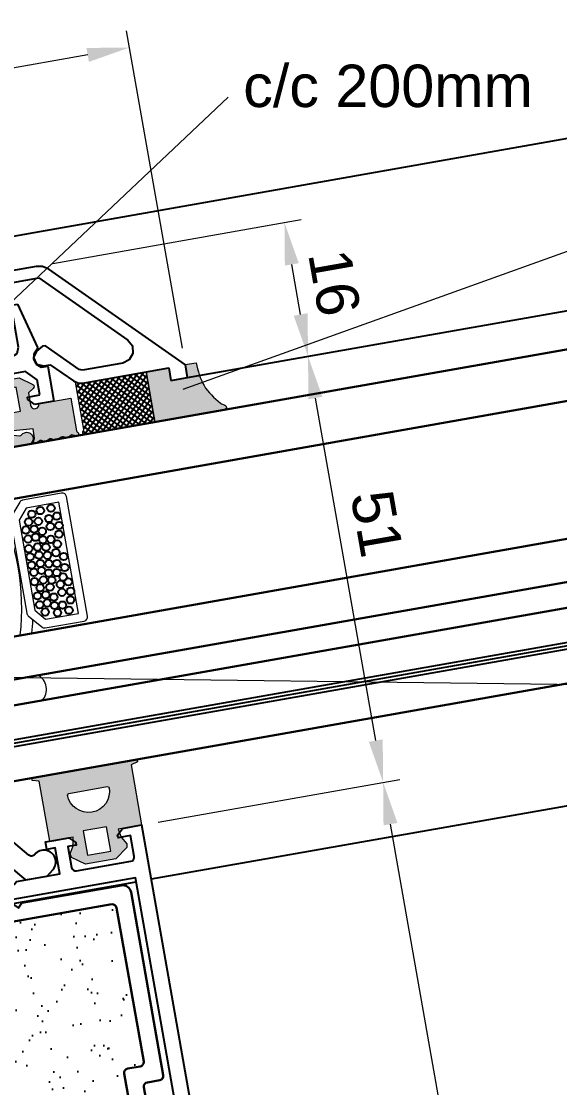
# Model space of a CAD drawing. Header units: millimetres. Extents: x 22319 to 27873, y 35287 to 39437.
# Drawn here: x 23047.4 to 23110.9, y 38962.3 to 39088 of the extents above; entities that cross this region are included whole.
import ezdxf

# ---------------------------------------------------------------- set-up
doc = ezdxf.new("R2010")
doc.units = ezdxf.units.MM
doc.header["$LTSCALE"] = 0.5
doc.linetypes.add('ACDINTGB', pattern=[9, 4, -1, 1, -1, 1, -1])
for name, color, linetype in [('1', 1, 'Continuous'), ('10', 2, 'Continuous'), ('PROFILE_PO', 2, 'Continuous'), ('S_GASKET_HATCH', 252, 'Continuous')]:
    doc.layers.add(name, color=color, linetype=linetype)
for name, color, linetype, lineweight in [('AM_0', 7, 'Continuous', 30), ('AM_4', 3, 'Continuous', 25), ('AM_5', 3, 'Continuous', 18), ('AM_6', 2, 'Continuous', 20), ('AM_8', 1, 'Continuous', 25), ('GASKET', 1, 'Continuous', 20), ('PROFILE_X2', 2, 'ACDINTGB', 9), ('S_GASKET', 7, 'Continuous', 9), ('S_SILICON', 7, 'Continuous', 9)]:
    doc.layers.add(name, color=color, linetype=linetype, lineweight=lineweight)
doc.styles.add('Border', font='ARIAL.TTF')
doc.styles.get("Standard").update_dxf_attribs({"font": 'ARIAL.TTF'})
doc.dimstyles.new('SBS_DIN$0', dxfattribs={"dimscale": 2, "dimtxt": 2.5, "dimasz": 2.5, "dimexe": 1, "dimexo": 1, "dimgap": 1, "dimtad": 1, "dimrnd": 0.5, "dimdsep": 46, "dimtxsty": 'Standard', "dimcen": 0, "dimclrd": 256, "dimclre": 256, "dimclrt": 2, "dimadec": 0, "dimazin": 2, "dimtp": 0.1, "dimtm": 0.1, "dimtfac": 0.71, "dimtofl": 0, "dimtmove": 0, "dimatfit": 3, "dimfxl": 0, "dimlwd": -1, "dimlwe": -1, "dimarcsym": 0})

# ---------------------------------------------------------------- blocks, each defined once
blk = doc.blocks.new('*D438')
at = {"layer": 'AM_5'}
for p, q in [((23063.59138666328, 38993.6217483781), (23092.07314227326, 38998.64385035009)), ((23104.95044595777, 38914.09549111221), (23090.97176765557, 38993.3725152297)), ((23077.82933511263, 38904.23617446399), (23107.78830235213, 38909.51874870248))]:
    blk.add_line(p, q, dxfattribs=at)
for points in [[(23091.79244078308, 38993.51722204442), (23090.15109452806, 38993.22780841497), (23090.10352676723, 38998.29655399475)], [(23105.77111908528, 38914.24019792693), (23104.12977283026, 38913.95078429749), (23105.8186868461, 38909.17145234715)]]:
    blk.add_solid(points, dxfattribs=at)
at = {"layer": 'Defpoints', "color": 0}
for p in [(23090.10352676723, 38998.29655399475), (23061.62177115726, 38993.27445202276), (23075.8597196066, 38903.88887810866)]:
    blk.add_point(p, dxfattribs=at)
at = {"layer": 'AM_5', "color": 2, "insert": (23102.44480349662, 38954.5245998707), "char_height": 5, "attachment_point": 5, "rotation": 280.000000000006}
blk.add_mtext('90.5', dxfattribs=at)
blk = doc.blocks.new('*D439')
at = {"layer": 'AM_5'}
for p, q in [((23066.4376676865, 39049.46439821974), (23059.83954648545, 39086.88420303091)), ((23055.26280407572, 39084.04634663655), (22999.62115913687, 39074.23522338283)), ((22998.69051890786, 39050.71929397852), (22994.34982401648, 39075.33659800052))]:
    blk.add_line(p, q, dxfattribs=at)
for points in [[(23055.11809726099, 39084.86701976407), (23055.40751089044, 39083.22567350904), (23060.18684284078, 39084.91458752489)], [(22999.47645232215, 39075.05589651034), (22999.7658659516, 39073.41455025531), (22994.69712037181, 39073.3669824945)]]:
    blk.add_solid(points, dxfattribs=at)
at = {"layer": 'Defpoints', "color": 0}
for p in [(22994.69712037181, 39073.3669824945), (22999.0378152632, 39048.7496784725), (23066.78496404184, 39047.49478271372)]:
    blk.add_point(p, dxfattribs=at)
at = {"layer": 'AM_5', "color": 2, "insert": (23026.65138490654, 39083.62448169966), "char_height": 5, "attachment_point": 5, "rotation": 10.000000000005151}
blk.add_mtext('66.5', dxfattribs=at)
blk = doc.blocks.new('*D440')
at = {"layer": 'AM_5'}
for p, q in [((23051.14112426618, 39059.46003755174), (23080.43871037567, 39064.62599245248)), ((23080.37922314237, 39053.44582035091), (23079.33733575798, 39059.35465733209)), ((23069.01505013275, 39046.36487697644), (23083.21707953673, 39048.86907794118))]:
    blk.add_line(p, q, dxfattribs=at)
for points in [[(23080.15800888549, 39059.49936414681), (23078.51666263047, 39059.20995051736), (23078.46909486964, 39064.27869609714)], [(23081.19989626988, 39053.59052716563), (23079.55855001486, 39053.30111353618), (23081.2474640307, 39048.52178158584)]]:
    blk.add_solid(points, dxfattribs=at)
at = {"layer": 'Defpoints', "color": 0}
for p in [(23078.46909486964, 39064.27869609714), (23049.17150876016, 39059.1127411964), (23067.04543462672, 39046.0175806211)]:
    blk.add_point(p, dxfattribs=at)
at = {"layer": 'AM_5', "color": 2, "insert": (23084.34197614013, 39057.19083554125), "char_height": 5, "attachment_point": 5, "rotation": 280.000000000006}
blk.add_mtext('16', dxfattribs=at)
blk = doc.blocks.new('*D441')
at = {"layer": 'AM_5'}
for p, q in [((23069.01505580827, 39046.36484478897), (23083.21708521225, 39048.86904575371)), ((23089.23528587891, 39003.22059275982), (23082.11571059456, 39043.59771063331)), ((23063.59138666328, 38993.6217483781), (23092.07314227327, 38998.64385035009))]:
    blk.add_line(p, q, dxfattribs=at)
for points in [[(23082.93638372207, 39043.74241744803), (23081.29503746705, 39043.45300381858), (23081.24746970622, 39048.52174939837)], [(23090.05595900641, 39003.36529957454), (23088.4146127514, 39003.07588594509), (23090.10352676724, 38998.29655399475)]]:
    blk.add_solid(points, dxfattribs=at)
at = {"layer": 'Defpoints', "color": 0}
for p in [(23081.24746970622, 39048.52174939837), (23067.04544030224, 39046.01754843364), (23061.62177115726, 38993.27445202276)]:
    blk.add_point(p, dxfattribs=at)
at = {"layer": 'AM_5', "color": 2, "insert": (23089.34765694987, 39028.80220897018), "char_height": 5, "attachment_point": 5, "rotation": 280.000000000006}
blk.add_mtext('51', dxfattribs=at)
blk = doc.blocks.new('52P03__63')
at = {"layer": '10', "color": 7, "linetype": 'Continuous'}
for p, q in [((248.3500617277524, 412.8029946412893), (248.2036157277523, 412.4494486412894)), ((248.2036157277523, 412.4494486412894), (248.2036157277523, 411.9494486412894)), ((248.7036157277523, 412.9494486412894), (248.3500617277524, 412.8029946412893)), ((249.0571697277524, 412.8029946412893), (248.7036157277523, 412.9494486412894)), ((249.2036157277523, 412.4494486412894), (249.0571697277524, 412.8029946412893)), ((249.2036157277523, 411.4494486412894), (249.2036157277523, 412.4494486412894)), ((252.3500617277524, 412.8029946412893), (252.2036157277523, 412.4494486412894)), ((252.2036157277523, 412.4494486412894), (252.2036157277523, 411.4494486412894)), ((252.7036157277523, 412.9494486412894), (252.3500617277524, 412.8029946412893)), ((253.0571697277524, 412.8029946412893), (252.7036157277523, 412.9494486412894)), ((253.2036157277523, 412.4494486412894), (253.0571697277524, 412.8029946412893)), ((253.2036157277523, 411.9494486412894), (253.2036157277523, 412.4494486412894)), ((248.2036157277523, 411.9494486412894), (245.7036157277523, 411.9494486412894)), ((245.7036157277523, 411.9494486412894), (245.7036157277523, 407.4494486412894)), ((248.9107237277524, 410.7423566412894), (249.2036157277523, 411.4494486412894)), ((252.2036157277523, 411.4494486412894), (252.4965077277524, 410.7423566412894)), ((255.7036157277523, 411.9494486412894), (253.2036157277523, 411.9494486412894)), ((255.7036157277523, 407.4494486412894), (255.7036157277523, 411.9494486412894)), ((247.7036157277523, 407.4494486412894), (247.7036157277523, 410.4494486412894)), ((247.7036157277523, 410.4494486412894), (248.2036157277523, 410.4494486412894)), ((248.2036157277523, 410.4494486412894), (248.9107237277524, 410.7423566412894)), ((252.4965077277524, 410.7423566412894), (253.2036157277523, 410.4494486412894)), ((253.2036157277523, 410.4494486412894), (253.7036157277523, 410.4494486412894)), ((253.7036157277523, 410.4494486412894), (253.7036157277523, 407.4494486412894)), ((226.2036117277523, 407.4494486412894), (226.2036117277523, 403.2494666412894)), ((228.5036107277523, 407.4494486412894), (226.2036117277523, 407.4494486412894)), ((229.2036117277523, 406.7494666412894), (228.5036107277523, 407.4494486412894)), ((234.9036127277524, 407.4494486412894), (234.2036157277523, 406.7494666412894)), ((245.7036157277523, 407.4494486412894), (234.9036127277524, 407.4494486412894)), ((253.7036157277523, 407.4494486412894), (247.7036157277523, 407.4494486412894)), ((266.5036107277524, 407.4494486412894), (255.7036157277523, 407.4494486412894)), ((267.2036157277524, 406.7494666412894), (266.5036107277524, 407.4494486412894)), ((272.9036127277524, 407.4494486412894), (272.2036157277524, 406.7494666412894)), ((275.2036157277524, 407.4494486412894), (272.9036127277524, 407.4494486412894)), ((275.2036157277524, 403.2494666412894), (275.2036157277524, 407.4494486412894)), ((227.7036117277523, 404.6494606412894), (227.7036117277523, 406.4494486412894)), ((227.7036117277523, 406.4494486412894), (229.2036117277523, 406.4494486412894)), ((229.2036117277523, 406.4494486412894), (229.2036117277523, 406.7494666412894)), ((234.2036157277523, 406.7494666412894), (234.2036157277523, 406.4494486412894)), ((234.2036157277523, 406.4494486412894), (235.7036157277523, 406.4494486412894)), ((235.7036157277523, 406.4494486412894), (235.7036157277523, 403.4494486412894)), ((265.7036157277524, 403.4494486412894), (265.7036157277524, 406.4494486412894)), ((265.7036157277524, 406.4494486412894), (267.2036157277524, 406.4494486412894)), ((267.2036157277524, 406.4494486412894), (267.2036157277524, 406.7494666412894)), ((272.2036157277524, 406.7494666412894), (272.2036157277524, 406.4494486412894)), ((272.2036157277524, 406.4494486412894), (273.7036157277524, 406.4494486412894)), ((273.7036157277524, 406.4494486412894), (273.7036157277524, 404.6494606412894)), ((237.7036157277523, 403.9494486412894), (237.7036157277523, 404.9494486412894)), ((237.7036157277523, 404.9494486412894), (250.4036127277524, 404.9494486412894)), ((250.4036127277524, 404.9494486412894), (250.7036157277523, 405.2494666412894)), ((250.7036157277523, 405.2494666412894), (251.0036107277523, 404.9494486412894)), ((251.0036107277523, 404.9494486412894), (263.7036157277524, 404.9494486412894)), ((263.7036157277524, 404.9494486412894), (263.7036157277524, 403.9494486412894)), ((228.9036127277524, 403.4494486412894), (227.7036117277523, 404.6494606412894)), ((237.3686777277524, 402.6994486412894), (237.7036157277523, 403.9494486412894)), ((263.7036157277524, 403.9494486412894), (264.0385537277523, 402.6994486412894)), ((273.7036157277524, 404.6494606412894), (272.5036107277524, 403.4494486412894)), ((226.2036117277523, 403.2494666412894), (226.9831947277523, 403.2494666412894)), ((226.9831947277523, 403.2494666412894), (227.5074797277524, 402.8069316412894)), ((227.5074797277524, 402.8069316412894), (227.7036117277523, 402.1494606412894)), ((235.7036157277523, 403.4494486412894), (228.9036127277524, 403.4494486412894)), ((236.4536157277523, 401.7843786412894), (237.3686777277524, 402.6994486412894)), ((264.0385537277523, 402.6994486412894), (264.9536157277524, 401.7843786412894)), ((272.5036107277524, 403.4494486412894), (265.7036157277524, 403.4494486412894)), ((273.7036157277524, 402.1494606412894), (273.8997447277524, 402.8069316412894)), ((273.8997447277524, 402.8069316412894), (274.4240287277524, 403.2494666412894)), ((274.4240287277524, 403.2494666412894), (275.2036157277524, 403.2494666412894)), ((227.0888967277523, 401.0943456412894), (227.0036107277523, 400.9305276412894)), ((227.1919047277523, 401.1664896412894), (227.0888967277523, 401.0943456412894)), ((227.5680257277523, 401.5953536412894), (227.1919047277523, 401.1664896412894)), ((227.7036117277523, 402.1494606412894), (227.5680257277523, 401.5953536412894)), ((229.2036117277523, 400.4494486412894), (229.4965047277523, 401.1565406412894)), ((229.4965047277523, 401.1565406412894), (230.2036117277523, 401.4494486412894)), ((230.2036117277523, 401.4494486412894), (235.2036157277523, 401.4494486412894)), ((235.2036157277523, 401.4494486412894), (236.4536157277523, 401.7843786412894)), ((264.9536157277524, 401.7843786412894), (266.2036157277524, 401.4494486412894)), ((266.2036157277524, 401.4494486412894), (271.2036157277524, 401.4494486412894)), ((271.2036157277524, 401.4494486412894), (271.9107237277524, 401.1565406412894)), ((271.9107237277524, 401.1565406412894), (272.2036157277524, 400.4494486412894)), ((273.8391977277524, 401.5953536412894), (273.7036157277524, 402.1494606412894)), ((274.2153187277523, 401.1664586412894), (273.8391977277524, 401.5953536412894)), ((274.3183317277523, 401.0943456412894), (274.2153187277523, 401.1664586412894)), ((274.4036127277524, 400.9305276412894), (274.3183317277523, 401.0943456412894)), ((227.0036107277523, 400.9305276412894), (227.0104277277524, 400.8787696412894)), ((227.0104277277524, 400.8787696412894), (228.4652007277524, 395.4494486412894)), ((229.2036117277523, 395.4494486412894), (229.2036117277523, 400.4494486412894)), ((272.2036157277524, 400.4494486412894), (272.2036157277524, 395.4494486412894)), ((272.9420267277524, 395.4494486412894), (274.3967997277524, 400.8787396412894)), ((274.3967997277524, 400.8787396412894), (274.4036127277524, 400.9305276412894)), ((228.4652007277524, 395.4494486412894), (229.2036117277523, 395.4494486412894)), ((272.2036157277524, 395.4494486412894), (272.9420267277524, 395.4494486412894))]:
    blk.add_line(p, q, dxfattribs=at)
blk = doc.blocks.new('Glass 6-16-Contraflam Lite 44.2')
at = {"layer": 'AM_0'}
for points in [[(84.25505423948198, 32.80004999999801), (0, 32.80004999999801), (0, 38.80004999999801), (84.25505423948198, 38.80004999999801)], [(84.25505423948198, 11.79995000000054), (0, 11.79995000000054), (0, 16.79995000000054), (84.25505423948198, 16.79995000000054)], [(84.25505423948198, 0), (0, 0), (0, 8.799950000000536), (84.25505423948198, 8.799950000000536)]]:
    blk.add_lwpolyline(points, dxfattribs=at)
at = {"layer": 'AM_8'}
for p, q in [((0, 4.799950000000536), (84.25505423948198, 4.799950000000536)), ((0, 4.39994999999908), (84.25505423948198, 4.39994999999908)), ((0, 3.999949999997625), (84.25505423948198, 3.999949999997625))]:
    blk.add_line(p, q, dxfattribs=at)
for centre in [(8.076184905392438, 29.78277766164683), (8.60768384788389, 30.62921253328386), (9.669370896248438, 30.86891733977245), (10.49909698517513, 29.764212863789), (10.95919309370947, 30.92906579800911), (11.47172377716197, 29.89243401171552), (7.59710336507851, 28.90487125205982), (8.580845816348301, 28.8449804709453), (9.224985828066565, 29.65810423784569), (10.51461893726082, 28.80865435733722), (11.5373853452511, 28.75329869052075), (7.667736545947264, 27.81888430726394), (8.580169273471256, 27.87133151430317), (9.37454009346402, 27.42307707200234), (9.472730572582805, 28.4201683947249), (10.30945030379371, 27.31479713025328), (11.34850541424021, 27.74814522330416), (7.542068813399965, 26.68008906635805), (8.602940010037855, 26.69652155687072), (9.578958496669657, 26.49944619029702), (10.95919309370947, 26.63664327849983), (7.542068813399965, 25.71426759698079), (7.542068813399965, 24.71347478454118), (8.602940010037855, 25.73070008749346), (8.602940010037855, 24.72990727505385), (9.578958496669657, 25.53362472091976), (10.6255153174061, 25.67082180912257), (11.43352744146978, 25.05616419453872), (7.667736545947264, 23.83686238488735), (8.580169273471256, 23.88930959192658), (9.578958496669657, 24.53283190848015), (10.51984677458677, 24.38913014449645), (11.34850541424021, 23.7661233009203), (7.542068813399965, 22.73145286216459), (8.602940010037855, 22.74788535267726), (9.37454009346402, 23.44105514962575), (9.578958496669657, 22.55080998609628), (10.30945030379371, 23.33277520787669), (10.95919309370947, 22.68800707429909), (7.59710336507851, 21.03496602813539), (8.076184905392438, 21.91287243771512), (8.580845816348301, 20.97507524702087), (9.224985828066565, 21.78819901391398), (10.49909698517513, 21.89430763985729), (10.51461893726082, 20.93874913341278), (11.47172377716197, 22.02252878778381), (7.667736545947264, 19.94897908333951), (8.580169273471256, 20.00142629037146), (9.472730572582805, 20.55026317079319), (11.34850541424021, 19.87823999937245), (11.5373853452511, 20.88339346659632), (8.157827586015628, 18.99362284989911), (9.37454009346402, 19.55317184807791), (9.578958496669657, 18.66292668454844), (10.30945030379371, 19.44489190632157), (10.95919309370947, 18.71104324021871)]:
    blk.add_circle(centre, 0.4393685602240112, dxfattribs=at)
at = {"layer": 'PROFILE_X2', "linetype": 'Continuous'}
blk.add_lwpolyline([(12.5, 17.15002599999571, 0.414213562373095), (13, 17.65002599999571), (13, 31.95004400000471, 0.414213562373095), (12.5, 32.45004400000471), (7.832599418146856, 32.45004400000471, 0.2212339828140486), (7.450142336630961, 32.27211011246982), (6.117542918487743, 30.68963351970888, 0.1767798107320656), (6, 30.36756740724377), (6, 19.23250259275665, 0.1767798107320793), (6.117542918484105, 18.91043648029154), (7.450142336630961, 17.3279598875306, 0.2212339828140487), (7.832599418146856, 17.15002599999571)], format="xyb", close=True, dxfattribs=at)
blk.add_lwpolyline([(12, 18.15002599999571), (12, 31.45004400000471), (8.065218836291024, 31.45004400000471), (7, 30.18508481448953), (7, 19.41498518551089), (8.065218836294662, 18.15002599999571)], close=True, dxfattribs=at)
at = {"layer": 'S_SILICON', "linetype": 'Continuous'}
for centre, radius, start, end in [((-50.17100253149692, 24.80004999999801), 50.80481763588586, 350.9401915933207, 9.05980840667925), ((-26.50586874385408, 24.80004999999801), 28.26835861790447, 343.560548821095, 16.43945117890499), ((-25.11272946330064, 24.80004999999801), 28.26835861790447, 343.560548821095, 16.43945117890499), ((-23.71959018275084, 24.80004999999801), 28.26835861790447, 343.560548821095, 16.43945117890499), ((-22.32645090220103, 24.80004999999801), 28.26835861790447, 343.560548821095, 16.43945117890499), ((-20.93331162159302, 24.80005000000529), 28.26835861784836, 13.18916975009523, 16.43945117890499), ((-20.93331162159302, 24.80004999999801), 28.26835861784836, 343.560548821095, 346.8107813933117), ((-1.104350487039483, 10.29994999997871), 1.862683547508502, 306.3617510193578, 53.63824898047437), ((4.895649512956879, 10.29994999996416), 1.862683547508502, 306.3617510193578, 53.63824898047437)]:
    blk.add_arc(centre, radius, start, end, dxfattribs=at)
blk = doc.blocks.new('52T62')
at = {"color": 7, "linetype": 'Continuous', "flags": 128}
for points in [[(2.099985000000743, 16.10952364800323), (2.597553437350143, 16.39679491924471, 0.6556287290975692), (2.556027778293355, 16.76126095119253), (2.099985000000743, 16.90068722057913), (2.099985000000743, 17.9195236480009), (2.597553437350143, 18.20679491924238, 0.6556287290975841), (2.556027778293355, 18.57126095119747), (2.099985000000743, 18.7106872205768), (2.099985000000743, 19.72952364799858), (2.597553437350143, 20.01679491924733, 0.6556287290975841), (2.556027778293355, 20.38126095119515), (2.099985000000743, 20.52068722057447), (2.099985000000743, 21.53952364800352), (2.597553437350143, 21.826794919245, 0.655628729097467), (2.556027778293355, 22.19126095119282), (2.099985000000743, 22.33068722057942), (2.099985000000743, 22.5, -0.4142135623730284), (2.599985000000743, 23), (4.99998499999856, 23), (4.99998499999856, 3, 0.4142135623733615), (5.49998499999856, 2.5), (9.699984999999288, 2.5), (9.99998499999856, 2.200000000004366), (10.29998499999783, 2.5), (15.49998499999856, 2.5), (15.49998499999856, 5.600000000005821), (14.49998499999856, 5.600000000005821), (14.49998499999856, 6.5), (15.49998499999856, 6.5), (17.29998499999783, 6.5), (17.99998499999856, 5.80000000000291), (17.99998499999856, 5.5), (16.99998499999856, 5.5), (16.99998499999856, 3, 0.414213562373095), (17.49998499999856, 2.5), (23.99998499999856, 2.5, 0.414213562373095), (24.49998499999856, 3), (24.49998499999856, 5.5), (22.99998499999856, 5.5), (22.99998499999856, 5.80000000000291), (23.69998499999929, 6.5), (25.99998499999856, 6.5), (25.99998499999856, -82.5, -0.414213562373095), (24.49998499999856, -84), (-1.500000144005753e-05, -84), (-24.50001500000144, -84, -0.4142135623730728), (-26.00001500000144, -82.5), (-26.00001500000144, 6.5), (-23.70001500000217, 6.5), (-23.00001500000144, 5.80000000000291), (-23.00001500000144, 5.5), (-24.50001500000144, 5.5), (-24.50001500000144, 3, 0.414213562373095), (-24.00001500000144, 2.5), (-17.50001500000144, 2.5, 0.4142135623732282), (-17.00001500000144, 3), (-17.00001500000144, 5.5), (-18.00001500000144, 5.5), (-18.00001500000144, 5.80000000000291), (-17.30001500000071, 6.5), (-15.50001500000144, 6.5), (-14.50001500000144, 6.5), (-14.50001500000144, 5.600000000005821), (-15.50001500000144, 5.600000000005821), (-15.50001500000144, 2.5), (-10.30001500000071, 2.5), (-10.00001500000144, 2.200000000004366), (-9.700015000002168, 2.5), (-5.50001500000144, 2.5, 0.4142135623733614), (-5.00001500000144, 3), (-5.00001500000144, 23), (-3.600014999999985, 23), (-2.100014999999985, 22.13397459621774), (-2.100014999999985, 21.33068722057942), (-2.556057778292598, 21.19126095119282, 0.6556287290967124), (-2.597583437349385, 20.826794919245), (-2.100014999999985, 20.53952364800352), (-2.100014999999985, 19.52068722057447), (-2.556057778292598, 19.38126095119515, 0.6556287290968543), (-2.597583437349385, 19.01679491924733), (-2.100014999999985, 18.72952364799858), (-2.100014999999985, 17.7106872205768), (-2.556057778292598, 17.57126095119747, 0.6556287290968543), (-2.597583437349385, 17.20679491924238), (-2.100014999999985, 16.9195236480009), (-2.100014999999985, 15.90068722057913), (-2.556057778292598, 15.76126095119253, 0.6556287290968413), (-2.597583437349385, 15.39679491924471), (-2.100014999999985, 15.10952364800323), (-2.100014999999985, 14.09068722057418), (-2.556057778292598, 13.95126095119485, 0.6556287290967703), (-2.597583437349385, 13.58679491924704), (-2.100014999999985, 13.29952364799829), (-2.100014999999985, 12.28068722057651), (-2.556057778292598, 12.14126095119718, 0.6556287290968543), (-2.597583437349385, 11.77679491924209), (-2.100014999999985, 11.48952364800061), (-2.100014999999985, 10.47068722057884), (-2.556057778292598, 10.33126095119223, 0.6556287290967124), (-2.597583437349385, 9.966794919244421), (-2.100014999999985, 9.679523648002942), (-2.100014999999985, 8.660687220573891), (-2.556057778292598, 8.521260951194563, 0.6556287290968543), (-2.597583437349385, 8.15679491924675), (-2.100014999999985, 7.869523647997994), (-2.100014999999985, 6.850687220576219), (-2.556057778292598, 6.711260951196891, 0.6556287290968065), (-2.597583437349385, 6.346794919249078), (-2.100014999999985, 6.059523648000322), (-2.100014999999985, 5.040687220578548), (-2.556057778292598, 4.90126095119922, 0.6556287290966915), (-2.597583437349385, 4.53679491924413), (-2.100014999999985, 4.249523648002651), (-2.100014999999985, 3.264337491957122), (-1.500000144005753e-05, 2.5), (2.099985000000743, 3.317646630566742), (2.099985000000743, 5.249523648002651), (2.597553437350143, 5.53679491924413, 0.6556287290975459), (2.556027778293355, 5.901260951191944), (2.099985000000743, 6.040687220578548), (2.099985000000743, 7.059523648000322), (2.597553437350143, 7.346794919241802, 0.6556287290975841), (2.556027778293355, 7.711260951196891), (2.099985000000743, 7.850687220576219), (2.099985000000743, 8.869523647997994), (2.597553437350143, 9.15679491924675, 0.6556287290975841), (2.556027778293355, 9.521260951194563), (2.099985000000743, 9.660687220573891), (2.099985000000743, 10.67952364800294), (2.597553437350143, 10.96679491924442, 0.655628729097467), (2.556027778293355, 11.33126095119223), (2.099985000000743, 11.47068722057884), (2.099985000000743, 12.48952364800061), (2.597553437350143, 12.77679491924937, 0.6556287290975841), (2.556027778293355, 13.14126095119718), (2.099985000000743, 13.28068722057651), (2.099985000000743, 14.29952364800556), (2.597553437350143, 14.58679491924704, 0.6556287290975226), (2.556027778293355, 14.95126095119485), (2.099985000000743, 15.09068722057418)], [(-24.20001499999853, -59.5), (-22.90001499999926, -59.5, -0.414213562373095), (-21.90001499999926, -60.5, -0.414213562373095), (-22.90001499999926, -61.5), (-24.20001499999853, -61.5), (-24.20001499999853, -81.5), (24.19998499999929, -81.5), (24.19998499999929, -61.5), (22.89998500000002, -61.5, -0.414213562373095), (21.89998500000002, -60.5, -0.414213562373095), (22.89998500000002, -59.5), (24.19998499999929, -59.5), (24.19998499999929, 0.5), (-24.20001499999853, 0.5)]]:
    blk.add_lwpolyline(points, format="xyb", close=True, dxfattribs=at)
blk = doc.blocks.new('INS 2')
at = {"layer": 'AM_8'}
h = blk.add_hatch(dxfattribs=at)
h.set_pattern_fill('AR-SAND', color=1, scale=0.1, angle=90, style=0)
h.set_pattern_definition([(127.5, (-1167.893984370588, 1836.543305400111), (-4.894132373293424, -0.1600031295984043), [0, -3.860800000000001, 0, -4.318000000000001, 0, -4.1275]), (97.49999999999996, (-1167.893984370588, 1836.543305400111), (-7.168251005683543, 4.495232831380027), [0, -2.0828, 0, -3.4798, 0, -1.3335]), (57.49999999999999, (-1167.893984370588, 1833.419105400113), (-0.01437184678545643, 7.90992370241458), [0, -1.27, 0, -4.572, 0, -5.969]), (47.5, (-1167.893984370588, 1833.419105400113), (-2.229293232572162, 7.635564524722972), [0, -0.635, 0, -2.9972, 0, -3.429])])
h.paths.add_polyline_path([(18.90001199999824, 57.49996900000042, 0.4142135623730951), (18.40001199999824, 57.99996900000042), (6.000011999996781, 57.99996900000042), (5.250011999996786, 58.74996900000042), (4.750011999996786, 58.74996900000042), (4.000011999996786, 57.99996900000042), (-3.999988000003214, 57.99996900000042), (-4.750012000000424, 58.74996900000042), (-5.249988000003214, 58.74996900000042), (-5.999988000003218, 57.99996900000042), (-18.39998799999739, 57.99996900000042, 0.4142135623730951), (-18.89998799999739, 57.49996900000042), (-18.89998799999739, 21.89996900000187, -0.4142135623730951), (-19.39998799999739, 21.39996900000187), (-20.89998799999739, 21.39996900000187, 0.4142135623730951), (-21.39998799999739, 20.89996900000187), (-21.39998800000103, 2.5, 0.4142135623730951), (-20.89998800000103, 2), (20.90001199999824, 2, 0.4142135623730951), (21.40001199999824, 2.5), (21.40001199999824, 20.89996900000187, 0.4142135623730951), (20.90001199999824, 21.39996900000187), (19.40001199999824, 21.39996900000187, -0.4142135623730951), (18.90001199999824, 21.89996900000187)])
at = {"layer": 'AM_0'}
blk.add_lwpolyline([(22.90001199999824, 23.39996900000187), (21.40001199999824, 23.39996900000187, -0.414213562373095), (20.90001199999824, 23.89996900000187), (20.90001199999824, 58.99996900000042, 0.414213562373095), (19.90001199999824, 59.99996900000042), (6.000011999996786, 59.99996900000042), (5.250011999996786, 59.24996900000042), (5.250011999996786, 58.74996900000042), (6.000011999996786, 57.99996900000042), (18.40001199999824, 57.99996900000042, -0.414213562373095), (18.90001199999824, 57.49996900000042), (18.90001199999824, 21.89996900000187, 0.414213562373095), (19.40001199999824, 21.39996900000187), (20.90001199999824, 21.39996900000187, -0.414213562373095), (21.40001199999824, 20.89996900000187), (21.40001199999824, 2.5, -0.414213562373095), (20.90001199999824, 2), (-20.89998800000103, 2, -0.414213562373095), (-21.39998800000103, 2.5), (-21.39998799999739, 20.89996900000187, -0.414213562373095), (-20.89998799999739, 21.39996900000187), (-19.39998799999739, 21.39996900000187, 0.414213562373095), (-18.89998799999739, 21.89996900000187), (-18.89998799999739, 57.49996900000042, -0.414213562373095), (-18.39998799999739, 57.99996900000042), (-5.999988000003214, 57.99996900000042), (-5.249988000003214, 58.74996900000042), (-5.249988000003214, 59.24996900000042), (-5.999988000003214, 59.99996900000042), (-19.89998799999739, 59.99996900000042, 0.414213562373095), (-20.89998799999739, 58.99996900000042), (-20.89998799999739, 23.89996900000187, -0.414213562373095), (-21.39998799999739, 23.39996900000187), (-22.89998799999739, 23.39996900000187, 0.414213562373095), (-23.39998799999739, 22.89996900000187), (-23.39998800000103, 1, 0.4142135623734946), (-22.39998799999739, 0), (-10.5, 0), (-10, 0.5), (-9.5, 0), (9.5, 0), (10, 0.5), (10.5, 0), (22.40001199999824, 0, 0.4142135623729619), (23.40001199999824, 1), (23.40001199999824, 22.89996900000187, 0.414213562373095)], format="xyb", close=True, dxfattribs=at)
at = {"layer": 'AM_4'}
blk.add_lwpolyline([(-5.250012000000424, 58.74996900000042), (-4.750012000000424, 58.74996900000042), (-3.999988000003214, 57.99996900000042), (4.000011999996786, 57.99996900000042), (4.750011999996786, 58.74996900000042), (5.250011999996786, 58.74996900000042)], dxfattribs=at)
blk = doc.blocks.new('52A17__15')
at = {"layer": '10', "color": 7, "linetype": 'Continuous'}
for p, q in [((91.95271210520815, -978.744514918491), (56.82960317627848, -1013.867623847421)), ((92.60155540894533, -978.3109672448488), (91.95271210520815, -978.744514918491)), ((93.36692566758126, -978.1587264477525), (92.60155540894533, -978.3109672448488)), ((113.0445972303565, -978.1587264477525), (93.36692566758126, -978.1587264477525)), ((114.1052736655923, -979.2194028829883), (113.0445972303565, -978.1587264477525)), ((57.81954842729894, -1014.857569098441), (93.01838990670734, -979.6587276190328)), ((93.01838990670734, -979.6587276190328), (105.8019853133752, -979.6587276190328)), ((104.3622819657538, -986.8410742392671), (111.6303999314393, -979.5729562735816)), ((105.8019853133752, -979.6587276190328), (106.6353467174493, -979.9115218288408)), ((106.6353467174493, -979.9115218288408), (107.1878120740175, -980.5847016266661)), ((111.6303999314393, -979.5729562735816), (112.6910601032192, -980.6336164453614)), ((112.6910601032192, -980.6336164453614), (114.1052736655923, -979.2194028829883)), ((107.2731732975355, -981.4513592748528), (106.862651849116, -982.2193840123452)), ((107.1878120740175, -980.5847016266661), (107.2731732975355, -981.4513592748528)), ((106.862651849116, -982.2193840123452), (103.4480042113881, -985.6340316500732)), ((97.96128551030353, -985.9962004296884), (97.72442665891623, -986.8801864366549)), ((98.25148213330243, -985.7738478739172), (97.96128551030353, -985.9962004296884)), ((103.0937712911781, -985.7804784142044), (98.25148213330243, -985.7738478739172)), ((103.4480042113881, -985.6340316500732), (103.0937712911781, -985.7804784142044)), ((97.72442665891623, -986.8801864366549), (97.87119727795317, -987.7125706191575)), ((97.87119727795317, -987.7125706191575), (98.60318502544936, -988.1351779366811)), ((98.60318502544936, -988.1351779366811), (99.39743918188316, -987.8460921784354)), ((99.39743918188316, -987.8460921784354), (99.9631323850071, -987.2804102890201)), ((99.9631323850071, -987.2804102890201), (103.3016267437214, -987.28041028902)), ((103.3016267437214, -987.28041028902), (103.8756496647277, -987.1662288073144)), ((103.8756496647277, -987.1662288073144), (104.3622819657538, -986.8410742392671)), ((56.82960317627848, -1013.867623847421), (56.44137185492227, -1014.540052697844)), ((56.44137185492227, -1014.540052697844), (56.44137185492227, -1015.316515340557)), ((56.44137185492227, -1015.316515340557), (56.82960317627848, -1015.98894419098)), ((63.37505023341677, -1020.413070904559), (57.81954842729894, -1014.857569098441)), ((56.82960317627848, -1015.98894419098), (66.72909811289011, -1025.888439127592)), ((64.49039733654675, -1020.114215759024), (63.37505023341677, -1020.413070904559)), ((65.32278151904936, -1020.260986378061), (64.49039733654675, -1020.114215759024)), ((65.74539449342726, -1020.992968468703), (65.32278151904936, -1020.260986378061)), ((64.89062684576615, -1022.352915828261), (65.45631439203575, -1021.787228281991)), ((65.45631439203575, -1021.787228281991), (65.74539449342726, -1020.992968468703)), ((67.57762412899368, -1025.039913111488), (64.89062684576615, -1022.352915828261)), ((67.72407018601811, -1025.393466502082), (67.57762412899368, -1025.039913111488)), ((67.57762412899368, -1025.747019892675), (67.72407018601811, -1025.393466502082)), ((66.72909811289011, -1025.888439127592), (67.08265079637661, -1026.034885891723)), ((67.08265079637661, -1026.034885891723), (67.43620489407667, -1025.888439127592)), ((67.43620489407667, -1025.888439127592), (67.57762412899368, -1025.747019892675))]:
    blk.add_line(p, q, dxfattribs=at)
blk = doc.blocks.new('52R027_4_5__62')
at = {"layer": 'S_GASKET_HATCH'}
h = blk.add_hatch(color=256, dxfattribs=at)
h.paths.add_polyline_path([(262.2036157277525, 411.3494486412892, 0.2360679774997416), (262.1236157277526, 411.5094486412891, -0.4397002532836574), (262.0800089300028, 411.9494486412896), (262.3626111081976, 411.9494486412896), (262.6591566619572, 411.7865197948131, 0.2566204711305819), (262.9480747935486, 411.7865197948131), (263.2446203473064, 411.9494486412891), (263.5167112614799, 411.951498601255), (263.8132568152359, 411.788569754779, 0.2566204711305819), (264.1021749468273, 411.7885697547795), (264.3987205005851, 411.9514986012555), (265.0085109549182, 411.9514986012555), (265.305056508676, 411.7885697547795, 0.2566204711305819), (265.5939746402673, 411.788569754779), (265.8905201940233, 411.9514986012555), (266.1626111082005, 411.9494486412891), (266.4591566619565, 411.7865197948131, 0.2566204711305819), (266.7480747935479, 411.7865197948131), (267.0446203473039, 411.9494486412896), (267.3272225255023, 411.9494486412896, -0.4397002532836574), (267.2836157277525, 411.5094486412895, 0.2360679775001978), (267.2036157277525, 411.3494486412892), (267.2036157277544, 410.2494486412893), (271.967624540921, 409.8723772988201), (268.9065950758959, 410.7853783074274, 0.2378676336426266), (268.6477283476597, 410.7080995550018, -1.208356453373813), (267.8537861680052, 411.9494486412896), (269.3690941091427, 411.9494486412896), (274.3749766530364, 411.3187033794175), (276.3749766530327, 411.3187033794175), (280.1092319661329, 411.9494486412896), (281.4198551796799, 411.9494486412896, -0.5462976547895166), (281.2955290327063, 411.4601154196043), (278.5828711878548, 410.6254750568542, 0.3245257843281337), (277.2036157277525, 408.724244871898), (277.2036157277525, 407.4494486412896), (273.4036157277515, 407.4494486412896, 1), (272.4036157277515, 407.4494486412896), (272.4036157277496, 405.9494486412896), (273.0536157277529, 405.5741709663162, -0.5486187866268013), (273.0756886586569, 405.0686177318939), (271.6201643533768, 404.0494486412895), (267.7870671021283, 404.0494486412895), (266.3315427968464, 405.0686177318939, -0.5486187866277177), (266.3536157277522, 405.5741709663166), (267.0036157277518, 405.9494486412905), (267.0036157277518, 407.4494486412896, 1), (266.0036157277518, 407.4494486412896), (262.2036157277525, 407.4494486412896)])
h.paths.add_polyline_path([(271.1036157277522, 407.9494486412896), (268.3036157277529, 407.9494486412891), (268.3036157277511, 405.0494486412899), (271.103615727754, 405.0494486412895)], flags=17)
at = {"layer": 'GASKET', "linetype": 'Continuous'}
blk.add_lwpolyline([(265.305056508676, 411.7885697547795, 0.256620471130582), (265.5939746402673, 411.788569754779), (265.8905201940252, 411.9514986012555), (266.1626111081987, 411.9494486412891), (266.4591566619565, 411.7865197948131, 0.256620471130582), (266.7480747935479, 411.7865197948131), (267.0446203473057, 411.9494486412896), (267.3272225255023, 411.9494486412896, -0.4397002532836574), (267.2836157277525, 411.5094486412895, 0.2360679775001978), (267.2036157277525, 411.3494486412892), (267.2036157277525, 410.2494486412897), (271.9676245409191, 409.8723772988205), (268.9065950758959, 410.7853783074274, 0.2378668669382058), (268.6477289805316, 410.7081001531014, -1.208357167449209), (267.8537861680052, 411.9494486412896), (269.3690941091463, 411.9494486412896), (274.3749766530345, 411.3187033794175), (276.3749766530345, 411.3187033794175), (280.1092319661348, 411.9494486412896), (281.4198551796799, 411.9494486412896, -0.5462976548019599), (281.2955290326954, 411.4601154196007), (278.5828711878548, 410.6254750568542, 0.3245257843280708), (277.2036157277525, 408.7242448718985), (277.2036157277525, 407.4494486412896), (273.4036157277515, 407.4494486412896, 0.9999999999999999), (272.4036157277515, 407.4494486412896), (272.4036157277515, 405.9494486412896), (273.0536157277529, 405.5741709663162, -0.5486187866268011), (273.0756886586569, 405.0686177318939), (271.6201643533768, 404.0494486412895), (267.7870671021265, 404.0494486412895), (266.3315427968464, 405.0686177318939, -0.5486187866268011), (266.3536157277522, 405.5741709663162), (267.0036157277518, 405.9494486412896), (267.0036157277518, 407.4494486412896, 0.9999999999999999), (266.0036157277518, 407.4494486412896), (262.2036157277525, 407.4494486412896), (262.2036157277525, 411.3494486412892, 0.2360679774997416), (262.1236157277526, 411.5094486412891, -0.4397002532836574), (262.0800089300028, 411.9494486412896), (262.3626111081994, 411.9494486412896), (262.6591566619572, 411.7865197948131, 0.256620471130582), (262.9480747935486, 411.7865197948131), (263.2446203473064, 411.9494486412891), (263.5167112614781, 411.9514986012555), (263.8132568152359, 411.788569754779, 0.256620471130582), (264.1021749468273, 411.7885697547795), (264.3987205005851, 411.9514986012555), (265.0085109549182, 411.9514986012555)], format="xyb", close=True, dxfattribs=at)
blk.add_lwpolyline([(271.1036157277522, 405.0494486412895), (271.1036157277522, 407.9494486412896), (268.3036157277529, 407.9494486412896), (268.3036157277529, 405.0494486412895)], close=True, dxfattribs=at)
blk = doc.blocks.new('52R221_b')
at = {"layer": 'S_GASKET_HATCH'}
h = blk.add_hatch(color=256, dxfattribs=at)
edge = h.paths.add_edge_path(flags=16)
edge.add_line((-7.80000000000291, 5.148079486731149), (-3.200000000000728, 5.148079486731149))
edge.add_arc((-3.200000000000728, 4.948079486734059), 0.1999999999970896, 0, 90, ccw=False)
edge.add_line((-3, 4.948079486734059), (-3, 5))
edge.add_arc((-5.5, 5), 2.5, -90, 0, ccw=False)
edge.add_arc((-5.5, 5), 2.5, 180, 270, ccw=False)
edge.add_line((-8, 5), (-8, 4.948079486734059))
edge.add_arc((-7.80000000000291, 4.948079486734059), 0.1999999999970896, 90, 180, ccw=False)
h.paths.add_polyline_path([(-8.881461999997555, -1.897633000000496), (-8.375529999997525, -1.008142000006046), (-8.200000999997428, 0), (-11, 0), (-11, 7.185598684030992), (-11.79999899999893, 7.399957684036053), (-11.79999899999893, 7.699957684038964), (0.7999990000025718, 7.699957684038964), (0.7999990000025718, 7.399957684036053), (0, 7.185598684030992), (0, 0), (-2.799998999998934, 0), (-2.624469999998837, -1.008142000006046), (-2.118537999998807, -1.897633000000496), (-2.177928999997675, -2.334233000001404), (-3.700000999997428, -3.400000000001455), (-7.299998999998934, -3.400000000001455), (-8.82207500000004, -2.334233000001404)])
h.paths.add_polyline_path([(-6.900001999998494, -2.400000000001455), (-4.099997999997868, -2.400000000001455), (-4.099997999997868, 0.5), (-6.900001999998494, 0.5)], flags=16)
at = {"layer": 'S_GASKET'}
for points in [[(-8.881461999997555, -1.897633000000496), (-8.375529999997525, -1.008142000006046), (-8.200000999997428, 0), (-11, 0), (-11, 7.185598684030992), (-11.79999899999893, 7.399957684036053), (-11.79999899999893, 7.699957684038964), (0.7999990000025718, 7.699957684038964), (0.7999990000025718, 7.399957684036053), (0, 7.185598684030992), (0, 0), (-2.799998999998934, 0), (-2.624469999998837, -1.008142000006046), (-2.118537999998807, -1.897633000000496), (-2.177928999997675, -2.334233000001404), (-3.700000999997428, -3.400000000001455), (-7.299998999998934, -3.400000000001455), (-8.82207500000004, -2.334233000001404)], [(-6.900001999998494, -2.400000000001455), (-4.099997999997868, -2.400000000001455), (-4.099997999997868, 0.5), (-6.900001999998494, 0.5)]]:
    blk.add_lwpolyline(points, close=True, dxfattribs=at)
blk.add_lwpolyline([(-7.80000000000291, 5.148079486731149), (-3.200000000000728, 5.148079486731149, -0.414213562373095), (-3, 4.948079486734059), (-3, 5, -0.414213562373095), (-5.5, 2.5, -0.414213562373095), (-8, 5), (-8, 4.948079486734059, -0.414213562373095)], format="xyb", close=True, dxfattribs=at)

msp = doc.modelspace()

# ---------------------------------------------------------------- hatches: boundary and pattern name
at = {"layer": 'S_GASKET_HATCH'}
h = msp.add_hatch(color=256, dxfattribs=at)
h.dxf.hatch_style = 1
edge = h.paths.add_edge_path()
edge.add_spline(control_points=[(23071.40802116258, 39042.21736939135), (23071.52269810781, 39042.31735704985), (23071.75561063456, 39042.52043516762), (23071.40736409434, 39042.80633570491), (23071.14280330657, 39042.87280126775), (23070.99973229251, 39042.94063286266), (23070.92563202775, 39042.97576464091)], knot_values=[0, 0, 0, 0, 0.376855982236695, 0.7654064980190847, 0.9915119682165562, 1.234433429511389, 1.234433429511389, 1.234433429511389, 1.234433429511389], degree=3, periodic=0)
edge.add_spline(control_points=[(23070.92563202775, 39042.97576464091), (23070.19461238379, 39043.62251051096), (23068.73125898641, 39044.91716486669), (23068.27577275138, 39046.81729095669), (23068.04782511772, 39047.76820717008)], knot_values=[0, 0, 0, 0, 2.853641890582065, 5.712413599338377, 5.712413599338377, 5.712413599338377, 5.712413599338377], degree=3, periodic=0)
edge.add_line((23068.04782511773, 39047.76820717008), (23066.77628464204, 39047.54400027716))
edge.add_line((23066.77628464205, 39047.54400027716), (23066.78496292073, 39047.49478349874))
edge.add_line((23066.78496292073, 39047.49478349873), (23066.78496404183, 39047.49478271372))
edge.add_line((23066.78496404183, 39047.49478271373), (23067.04544030224, 39046.01754843363))
edge.add_line((23067.04544030224, 39046.01754843364), (23065.07582479622, 39045.6702520783))
edge.add_line((23065.07582479621, 39045.6702520783), (23064.81535252971, 39047.14746370782))
edge.add_line((23064.81535252971, 39047.14746370782), (23062.15637159658, 39046.67861362812))
edge.add_line((23062.15637159659, 39046.67861362812), (23063.19826066259, 39040.76976711005))
edge.add_line((23063.19826066259, 39040.76976711005), (23071.4080211626, 39042.21736939135))
h = msp.add_hatch(dxfattribs=at)
h.set_pattern_fill('USER', color=256, scale=0.4999999999999998, angle=55.00000000000003, pattern_type=0)
h.set_pattern_definition([(145, (23535.23304762634, 39913.59522035065), (-0.2867882181755226, -0.4095760221444961), []), (54.99999999999999, (23535.23304762634, 39913.59522035065), (-0.409576022144496, 0.2867882181755229), [])])
edge = h.paths.add_edge_path()
edge.add_line((23062.15637159659, 39046.67861362812), (23063.19826066259, 39040.76976711005))
edge.add_line((23054.69284290063, 39045.36259214773), (23062.15637159658, 39046.67861362812))
edge.add_arc((23054.43237063413, 39046.83980377724), 1.500000000000165, -113.1995210700053, -80.0000000000027)
edge.add_line((23054.82168663068, 39039.90200706945), (23053.84146929421, 39045.46109582903))
edge.add_arc((23054.62472508008, 39039.86727743391), 0.2000000000000839, -43.13010235418419, 9.999999999974087)
edge.add_arc((23054.98962667705, 39039.52544878601), 0.299999999999938, 136.8698976458655, 231.8103148957816)
edge.add_line((23054.80414660453, 39039.28965832246), (23063.19826066258, 39040.76976711005))

# ---------------------------------------------------------------- linework, layer by layer
at = {"layer": '1', "linetype": 'Continuous'}
msp.add_lwpolyline([(23050.49867083178, 38987.25144287871), (23051.14653555955, 38987.97274121818, 1.024508225916105), (23049.01938114239, 38989.79225204162, -0.4185365007401028), (23048.31027054752, 38989.72494439167), (23043.45463086879, 38993.79930985523), (23037.84085875763, 39025.63659356873), (23035.1818778245, 39025.16774348903), (23038.3596394758, 39007.14576160891), (23037.8672355993, 39007.05893752007), (23038.24926159016, 39004.89236046344), (23038.59679836937, 39004.64901259085), (23038.35345049676, 39004.30147581164), (23038.50973385667, 39003.41514883393), (23038.85727063587, 39003.17180096133), (23038.61392276327, 39002.82426418212), (23038.77020612316, 39001.93793720441), (23039.11774290237, 39001.69458933181), (23038.87439502976, 39001.3470525526), (23039.25642102063, 38999.18047549598), (23039.74882489714, 38999.26729958481), (23040.91226768751, 38992.66908763963), (23047.91226768751, 38986.79539022138)], format="xyb", close=True, dxfattribs=at)
at = {"layer": 'AM_6'}
for p, q in [((23040.10618735307, 39049.1208560091), (23071.84153405518, 39079.08163814346)), ((23126.35501537045, 39066.1149581456), (23066.49381960779, 39044.58803699247)), ((23136.33338647909, 39009.52480348779), (23026.02187909211, 39010.89101576696))]:
    msp.add_line(p, q, dxfattribs=at)
at = {"layer": 'PROFILE_PO'}
for p, q in [((22929.87984213255, 39042.14011807725), (23117.49561490136, 39075.22184082287)), ((23067.04544030224, 39046.01754843364), (23120.9685827959, 39055.52566114244)), ((23130.9533838903, 38998.89921298638), (23062.75051385633, 38986.87320683763)), ((23013.31315283742, 38978.15606623497), (23060.97784217437, 38986.56063699217))]:
    msp.add_line(p, q, dxfattribs=at)
at = {"layer": 'S_GASKET'}
msp.add_lwpolyline([(23071.40802116258, 39042.21736939135), (23063.19826066259, 39040.76976711005), (23062.15637159659, 39046.67861362812), (23064.81535252971, 39047.14746370782), (23065.07582479621, 39045.6702520783), (23067.04544030224, 39046.01754843364), (23066.77628464205, 39047.54400027716), (23068.04782511772, 39047.76820717008)], dxfattribs=at)
msp.add_lwpolyline([(23053.84146929421, 39045.46109582902, 0.1458820889254647), (23054.69284290063, 39045.36259214773), (23062.15637159659, 39046.67861362812), (23063.19826066259, 39040.76976711005), (23054.80414660453, 39039.28965832246, -0.4397002532845938), (23054.77068571887, 39039.73054597475, 0.2360679774990215), (23054.82168663068, 39039.90200706945)], format="xyb", close=True, dxfattribs=at)
for points in [[(23068.04782511772, 39047.76820717008), (23068.98408755106, 39045.06709844611), (23070.92563202775, 39042.97576464091)], [(23070.92563202775, 39042.97576464091), (23071.14836812922, 39042.87881380051), (23071.36080418868, 39042.80138897054), (23071.63041962008, 39042.52160508527), (23071.40802116258, 39042.21736939135)]]:
    msp.add_spline(points, degree=3, dxfattribs=at)

# ---------------------------------------------------------------- block references
for name, p, rotation in [('52A17__15', (23535.23304762634, 39913.59522035065), 324.9999999999845), ('Glass 6-16-Contraflam Lite 44.2', (23045.51258601425, 38998.25270998758), 10.00000000000515), ('52T62', (23037.1454975059, 38982.35835161357), 10.00000000000515), ('52R221_b', (23061.62177115726, 38993.27445202276), 10.00000000000515)]:
    msp.add_blockref(name, p, dxfattribs=dict(rotation=rotation))
at = {"linetype": 'Continuous', "rotation": 190.0000000000051}
msp.add_blockref('INS 2', (23037.16286475232, 38982.25983978828), dxfattribs=at)
at = {"layer": 'AM_0', "xscale": -1, "rotation": 190.0000000000051}
msp.add_blockref('52P03__63', (22709.51300856521, 39396.70994738862), dxfattribs=at)
at = {"layer": 'S_GASKET', "rotation": 190.0000000000051}
msp.add_blockref('52R027_4_5__62', (23240.72544852566, 39490.37704084421), dxfattribs=at)

# ---------------------------------------------------------------- texts
at = {"layer": 'AM_6', "style": 'Border'}
msp.add_text('c/c 200mm', height=4.999999999999996, dxfattribs=at).set_placement((23073.60924747576, 39077.89996604387))

# ---------------------------------------------------------------- dimensions: what is measured, and where the dimension line sits
at = {"layer": 'AM_5'}
for base, p1, p2, angle, picture, middle in [((22994.69712037181, 39073.3669824945), (23066.78496404184, 39047.49478271372), (22999.0378152632, 39048.74967847249), 10.00000000000515, '*D439', (23026.65138490654, 39083.62448169966)), ((23090.10352676723, 38998.29655399475), (23075.8597196066, 38903.88887810866), (23061.62177115726, 38993.27445202276), 280.000000000006, '*D438', (23102.44480349662, 38954.5245998707))]:
    dim = msp.add_linear_dim(base=base, p1=p1, p2=p2, angle=angle, dimstyle='SBS_DIN$0', dxfattribs=at)
    dim.commit()
    dim.dimension.update_dxf_attribs({"geometry": picture, "text_midpoint": middle})
for base, p1, p2, picture, middle in [((23078.46909486964, 39064.27869609714), (23067.04543462672, 39046.0175806211), (23049.17150876016, 39059.1127411964), '*D440', (23079.85827945017, 39056.40023884149)), ((23081.24746970622, 39048.52174939837), (23061.62177115726, 38993.27445202276), (23067.04544030224, 39046.01754843364), '*D441', (23084.86396025991, 39028.01161227042))]:
    dim = msp.add_linear_dim(base=base, p1=p1, p2=p2, angle=280.000000000006, dimstyle='SBS_DIN$0', dxfattribs=at)
    dim.commit()
    dim.dimension.update_dxf_attribs({"geometry": picture, "text_midpoint": middle, "dimtype": 160})

doc.saveas('drawing.dxf')
